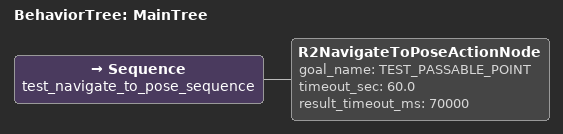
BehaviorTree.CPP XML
<root BTCPP_format="4" main_tree_to_execute="MainTree">
  <BehaviorTree ID="MainTree">
    <Sequence name="test_navigate_to_pose_sequence">
      <R2NavigateToPoseActionNode
        goal_name="TEST_PASSABLE_POINT"
        timeout_sec="60.0"
        result_timeout_ms="70000"/>
    </Sequence>
  </BehaviorTree>
</root>
